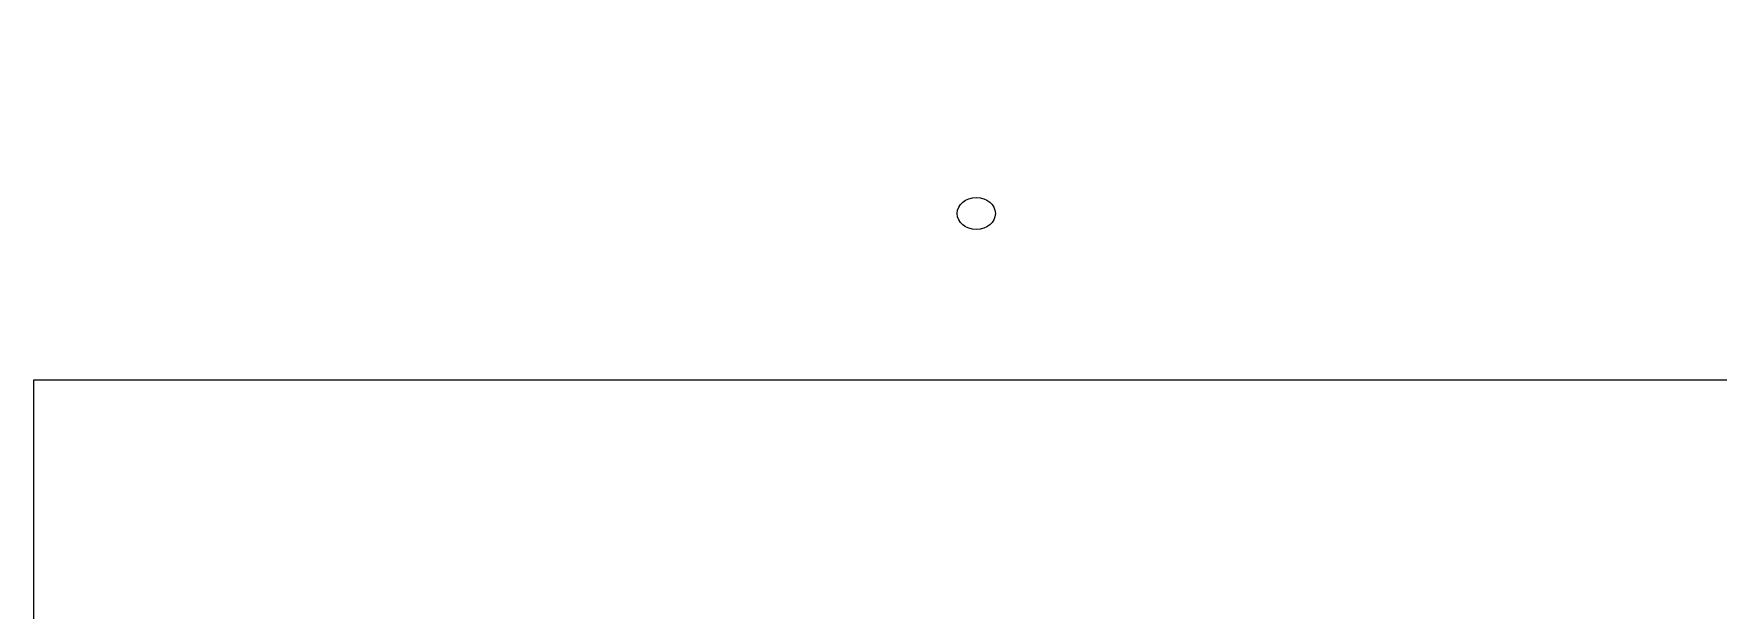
# Model space of a CAD drawing. Header units: inches. Extents: x 91231 to 269365, y -29123 to 27954.
# Drawn here: x 193051 to 196938, y -16506 to -15177 of the extents above; entities that cross this region are included whole.
import ezdxf

# ---------------------------------------------------------------- set-up
doc = ezdxf.new("R2010")
doc.units = ezdxf.units.IN
doc.header["$LTSCALE"] = 7
doc.header["$MEASUREMENT"] = 0
doc.header["$PDMODE"] = 3
doc.layers.add('Cross Section Labels', color=7, linetype='Continuous', lineweight=9)
doc.layers.add('Long Section Labels', color=7, linetype='Continuous', lineweight=9)
doc.styles.get("Standard").update_dxf_attribs({"font": 'arial.ttf'})
doc.dimstyles.new('Appron Lebeling Style', dxfattribs={"dimtxt": 50, "dimasz": 50, "dimexe": 0.18, "dimexo": 0.0625, "dimgap": 0.09, "dimtad": 0, "dimtih": 1, "dimtoh": 1, "dimdec": 4, "dimzin": 0, "dimdsep": 46, "dimtxsty": 'Standard', "dimcen": 0.09, "dimse1": 1, "dimse2": 1, "dimadec": 0, "dimazin": 0, "dimtfac": 1, "dimtdec": 4, "dimtofl": 0, "dimtmove": 0, "dimatfit": 3, "dimfxl": 1, "dimtolj": 1, "dimtzin": 0, "dimarcsym": 0})
doc.dimstyles.get("Standard").update_dxf_attribs({"dimtxt": 0.18, "dimasz": 0.18, "dimexe": 0.18, "dimexo": 0.0625, "dimgap": 0.09, "dimtad": 0, "dimtih": 1, "dimtoh": 1, "dimdec": 4, "dimzin": 0, "dimdsep": 46, "dimtxsty": 'Standard', "dimcen": 0.09, "dimadec": 0, "dimazin": 0, "dimtfac": 1, "dimtdec": 4, "dimtofl": 0, "dimtmove": 0, "dimatfit": 3, "dimfxl": 1, "dimtolj": 1, "dimtzin": 0, "dimarcsym": 0})

# ---------------------------------------------------------------- blocks, each defined once
blk = doc.blocks.new('*D24')
at = {"layer": 'Cross Section Labels', "color": 0, "lineweight": -2}
for p, q in [((193963.4969408827, 24958.55472740432), (194643.9543345165, 24958.55472740432)), ((196035.6422056401, 24958.55472740432), (195355.1848120063, 24958.55472740432))]:
    blk.add_line(p, q, dxfattribs=at)
at = {"layer": 'Cross Section Labels', "color": 0}
for points in [[(193963.4969408827, 24966.88806073765), (193963.4969408827, 24950.22139407099), (193913.4969408827, 24958.55472740432)], [(196035.6422056401, 24966.88806073765), (196035.6422056401, 24950.22139407099), (196085.6422056401, 24958.55472740432)]]:
    blk.add_solid(points, dxfattribs=at)
at = {"layer": 'Defpoints', "color": 0}
for p in [(193913.4969408827, 26081.55472740432), (196085.6422056401, 25253.55034879679), (196085.6422056401, 24958.55472740432), (193575.7158732653, -17411.02841904681), (193575.7158732653, -17482.02841904681), (193637.3347970071, -17482.02841904681)]:
    blk.add_point(p, dxfattribs=at)
at = {"layer": 'Long Section Labels', "color": 0, "lineweight": -2}
for p, q in [((193575.7783732653, -17411.02841904681), (193637.5147970071, -17411.02841904681)), ((193637.3347970071, -17411.20841904681), (193637.3347970071, -17446.34651590902)), ((193637.3347970071, -17481.84841904681), (193637.3347970071, -17446.7103221846)), ((193575.7783732653, -17482.02841904681), (193637.5147970071, -17482.02841904681))]:
    blk.add_line(p, q, dxfattribs=at)
at = {"layer": 'Long Section Labels', "color": 0}
for points in [[(193637.3047970071, -17411.20841904681), (193637.3647970071, -17411.20841904681), (193637.3347970071, -17411.02841904681)], [(193637.3047970071, -17481.84841904681), (193637.3647970071, -17481.84841904681), (193637.3347970071, -17482.02841904681)]]:
    blk.add_solid(points, dxfattribs=at)
at = {"layer": 'Cross Section Labels', "color": 0, "insert": (194999.5695732614, 24958.55472740432), "char_height": 50, "attachment_point": 5}
blk.add_mtext('\\A1;Block @21.00 m³/m ^JGoo Bag @27.00 m³/m ', dxfattribs=at)
at = {"layer": 'Long Section Labels', "color": 0, "insert": (193637.3347970071, -17446.52841904678), "char_height": 0.18, "attachment_point": 5}
blk.add_mtext('\\A1;71.0000', dxfattribs=at)
blk = doc.blocks.new('*D25')
at = {"layer": 'Defpoints', "color": 0}
for p in [(193913.4969408827, 25431.20429153554), (195115.6589432362, 25398.46025348914), (195115.6589432362, 25365.95871544274), (194676.1121802761, -17723.71120154054), (194852.1121802761, -17702.77724026474), (194852.1121802761, -17723.71120154054)]:
    blk.add_point(p, dxfattribs=at)
at = {"layer": 'Long Section Labels', "color": 0, "lineweight": -2}
for p, q in [((193913.4969408827, 25431.14179153554), (193913.4969408827, 25365.77871544274)), ((195115.6589432362, 25398.39775348914), (195115.6589432362, 25365.77871544274)), ((193963.4969408827, 25365.95871544274), (194441.6775737102, 25365.95871544274)), ((195065.6589432362, 25365.95871544274), (194587.4783104087, 25365.95871544274)), ((194676.1121802761, -17723.64870154054), (194676.1121802761, -17702.59724026474)), ((194676.2921802761, -17702.77724026474), (194763.5174804126, -17702.77724026474)), ((194851.9321802761, -17702.77724026474), (194764.7068801397, -17702.77724026474)), ((194852.1121802761, -17723.64870154054), (194852.1121802761, -17702.59724026474))]:
    blk.add_line(p, q, dxfattribs=at)
at = {"layer": 'Long Section Labels', "color": 0}
for points in [[(193963.4969408827, 25374.29204877607), (193963.4969408827, 25357.62538210941), (193913.4969408827, 25365.95871544274)], [(195065.6589432362, 25374.29204877607), (195065.6589432362, 25357.62538210941), (195115.6589432362, 25365.95871544274)], [(194676.2921802761, -17702.74724026474), (194676.2921802761, -17702.80724026474), (194676.1121802761, -17702.77724026474)], [(194851.9321802761, -17702.74724026474), (194851.9321802761, -17702.80724026474), (194852.1121802761, -17702.77724026474)]]:
    blk.add_solid(points, dxfattribs=at)
at = {"layer": 'Long Section Labels', "color": 0, "attachment_point": 5}
for s, insert, char_height in [('\\A1;17.0m', (194514.5779420594, 25365.95871544274), 40), ('\\A1;176.0000', (194764.1121802761, -17702.77724026474), 0.18)]:
    blk.add_mtext(s, dxfattribs=dict(at, insert=insert, char_height=char_height))

msp = doc.modelspace()

# ---------------------------------------------------------------- linework, layer by layer
at = {"layer": 'Cross Section Labels'}
msp.add_lwpolyline([(193050.8665144847, -15976.02841904681), (203050.8665144847, -15976.02841904681), (203050.8665144847, -23047.02841904681), (193050.8665144847, -23047.02841904681)], close=True, dxfattribs=at)
at = {"layer": 'Long Section Labels'}
msp.add_ellipse((195227.4037080705, -15591.8441310284), major_axis=(44, 0), ratio=0.84, dxfattribs=at)

# ---------------------------------------------------------------- dimensions: what is measured, and where the dimension line sits
at = {"layer": 'Cross Section Labels'}
dim = msp.add_linear_dim(base=(196085.6422056401, 24958.55472740432), p1=(193913.4969408827, 26081.55472740432), p2=(196085.6422056401, 25253.55034879679), text='Block @21.00 m³/m ^JGoo Bag @27.00 m³/m ', dimstyle='Appron Lebeling Style', dxfattribs=at)
dim.commit()
dim.dimension.update_dxf_attribs({"geometry": '*D24', "text_midpoint": (194999.5695732614, 24958.55472740432)})
at = {"layer": 'Long Section Labels'}
dim = msp.add_linear_dim(base=(195115.6589432362, 25365.95871544274), p1=(193913.4969408827, 25431.20429153554), p2=(195115.6589432362, 25398.46025348914), text='17.0m', dimstyle='Standard', override={"dimtxt": 40, "dimasz": 50}, dxfattribs=at)
dim.commit()
dim.dimension.update_dxf_attribs({"geometry": '*D25', "text_midpoint": (194514.5779420594, 25365.95871544274)})

doc.saveas('drawing.dxf')
